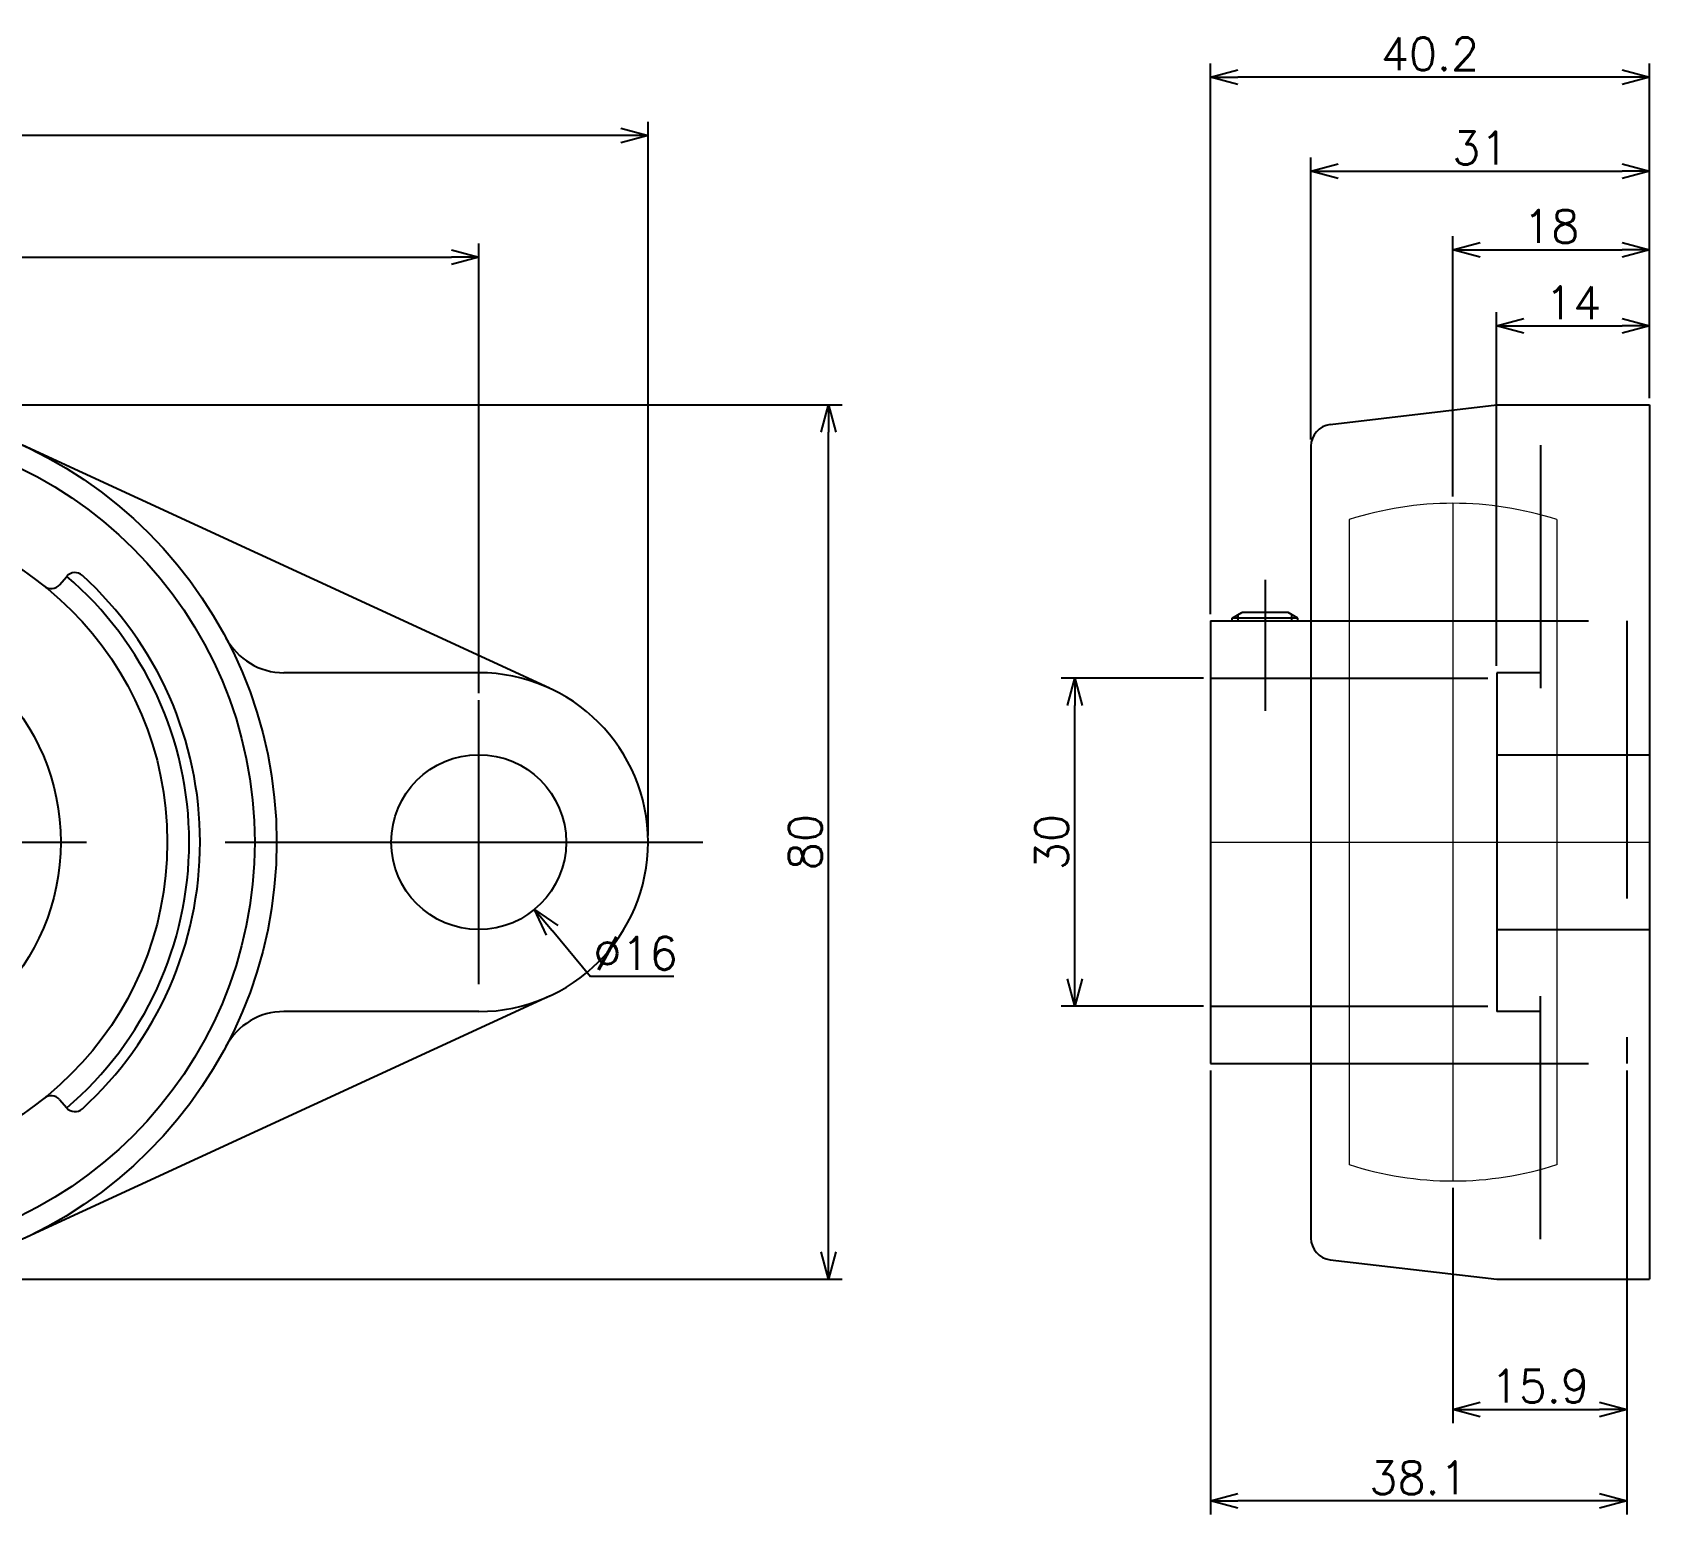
# Model space of a CAD drawing. Header units: millimetres. Extents: x -8731 to 85711, y -14522 to 31379.
# Drawn here: x -4034.6 to -3886.6, y -2023.5 to -1887.9 of the extents above; entities that cross this region are included whole.
import ezdxf

# ---------------------------------------------------------------- set-up
doc = ezdxf.new("R2010")
doc.units = ezdxf.units.MM
doc.header["$LTSCALE"] = 4
doc.header["$PDMODE"] = 99
doc.header["$PDSIZE"] = 1
doc.linetypes.add('CENTER2', pattern=[28.575, 19.05, -3.175, 3.175, -3.175])
doc.linetypes.add('HIDDEN', pattern=[9.525, 6.35, -3.175])
doc.layers.add('08_DIM', color=3, linetype='Continuous', lineweight=13)
doc.layers.add('10_DRAFT', color=8, linetype='Continuous', lineweight=0, plot=False)
doc.styles.add('KSS_TXT', font='txt.shx', dxfattribs={"bigfont": 'extfont2.shx'})
doc.dimstyles.new('KSS_DIM', dxfattribs={"dimscale": 3, "dimtxt": 3, "dimasz": 2.5, "dimexe": 1.25, "dimexo": 0.625, "dimtad": 1, "dimdsep": 46, "dimtxsty": 'KSS_TXT', "dimblk": 'OPEN30', "dimcen": 0, "dimazin": 2, "dimtfac": 0.75, "dimtmove": 0, "dimatfit": 3, "dimldrblk": 'OPEN30', "dimfxl": 1, "dimtolj": 1, "dimarcsym": 0})
doc.dimstyles.new('KSS_DIM$3', dxfattribs={"dimscale": 3, "dimtxt": 3, "dimasz": 2.5, "dimexe": 1.25, "dimexo": 0.625, "dimtad": 1, "dimtih": 1, "dimtoh": 1, "dimdsep": 46, "dimtxsty": 'KSS_TXT', "dimblk": 'OPEN30', "dimcen": 0, "dimazin": 2, "dimtfac": 0.75, "dimtofl": 0, "dimtmove": 0, "dimatfit": 3, "dimldrblk": 'OPEN30', "dimfxl": 1, "dimtolj": 1, "dimarcsym": 0})

# ---------------------------------------------------------------- blocks, each defined once
blk = doc.blocks.new('_Open30')
at = {"color": 0, "linetype": 'ByBlock', "lineweight": -2}
for p, q in [((-1, 0.268), (0, 0)), ((0, 0), (-1, -0.268)), ((0, 0), (-1, 0))]:
    blk.add_line(p, q, dxfattribs=at)
blk = doc.blocks.new('*D1017')
at = {"layer": '08_DIM', "color": 0, "lineweight": -2, "transparency": 16777216}
for p, q in [((-4110.73, -1948.39), (-4110.73, -1907.23)), ((-3993.73, -1948.39), (-3993.73, -1907.23)), ((-4108.23, -1908.48), (-3996.23, -1908.48))]:
    blk.add_line(p, q, dxfattribs=at)
at = {"layer": 'Defpoints', "color": 0, "transparency": 16777216}
for p in [(-3993.73, -1908.48), (-4110.73, -1949.01), (-3993.73, -1949.01)]:
    blk.add_point(p, dxfattribs=at)
at = {"layer": '08_DIM', "color": 0, "lineweight": -2, "transparency": 16777216, "xscale": 2.5, "yscale": 2.5, "zscale": 2.5, "rotation": 180}
blk.add_blockref('_Open30', (-4110.73, -1908.48), dxfattribs=at)
at = {"layer": '08_DIM', "color": 0, "lineweight": -2, "transparency": 16777216, "xscale": 2.5, "yscale": 2.5, "zscale": 2.5}
blk.add_blockref('_Open30', (-3993.73, -1908.48), dxfattribs=at)
at = {"layer": '08_DIM', "color": 0, "transparency": 16777216, "insert": (-4052.23, -1906.36), "char_height": 3, "attachment_point": 5, "style": 'KSS_TXT'}
blk.add_mtext('\\A1;117', dxfattribs=at)
blk = doc.blocks.new('*D1018')
at = {"layer": '08_DIM', "color": 0, "lineweight": -2, "transparency": 16777216}
for p, q in [((-4126.23, -1961.39), (-4126.23, -1896.12)), ((-3978.23, -1961.39), (-3978.23, -1896.12)), ((-3980.73, -1897.37), (-4123.73, -1897.37))]:
    blk.add_line(p, q, dxfattribs=at)
at = {"layer": 'Defpoints', "color": 0, "transparency": 16777216}
for p in [(-4126.23, -1897.37), (-4126.23, -1962.01), (-3978.23, -1962.01)]:
    blk.add_point(p, dxfattribs=at)
at = {"layer": '08_DIM', "color": 0, "lineweight": -2, "transparency": 16777216, "xscale": 2.5, "yscale": 2.5, "zscale": 2.5, "rotation": 180}
blk.add_blockref('_Open30', (-4126.23, -1897.37), dxfattribs=at)
at = {"layer": '08_DIM', "color": 0, "lineweight": -2, "transparency": 16777216, "xscale": 2.5, "yscale": 2.5, "zscale": 2.5}
blk.add_blockref('_Open30', (-3978.23, -1897.37), dxfattribs=at)
at = {"layer": '08_DIM', "color": 0, "transparency": 16777216, "insert": (-4052.23, -1895.25), "char_height": 3, "attachment_point": 5, "style": 'KSS_TXT'}
blk.add_mtext('\\A1;148', dxfattribs=at)
blk = doc.blocks.new('*D1020')
at = {"layer": '08_DIM', "color": 0, "lineweight": -2, "transparency": 16777216}
for p, q in [((-3900.56, -1945.89), (-3900.56, -1913.53)), ((-3886.56, -1921.39), (-3886.56, -1913.53)), ((-3898.06, -1914.78), (-3889.06, -1914.78))]:
    blk.add_line(p, q, dxfattribs=at)
at = {"layer": 'Defpoints', "color": 0, "transparency": 16777216}
for p in [(-3886.56, -1914.78), (-3886.56, -1922.01), (-3900.56, -1946.51)]:
    blk.add_point(p, dxfattribs=at)
at = {"layer": '08_DIM', "color": 0, "lineweight": -2, "transparency": 16777216, "xscale": 2.5, "yscale": 2.5, "zscale": 2.5, "rotation": 180}
blk.add_blockref('_Open30', (-3900.56, -1914.78), dxfattribs=at)
at = {"layer": '08_DIM', "color": 0, "lineweight": -2, "transparency": 16777216, "xscale": 2.5, "yscale": 2.5, "zscale": 2.5}
blk.add_blockref('_Open30', (-3886.56, -1914.78), dxfattribs=at)
at = {"layer": '08_DIM', "color": 0, "transparency": 16777216, "insert": (-3893.56, -1912.66), "char_height": 3, "attachment_point": 5, "style": 'KSS_TXT'}
blk.add_mtext('\\A1;14', dxfattribs=at)
blk = doc.blocks.new('*D1021')
at = {"layer": '08_DIM', "color": 0, "lineweight": -2, "transparency": 16777216}
for p, q in [((-3917.56, -1925.16), (-3917.56, -1899.38)), ((-3886.56, -1921.39), (-3886.56, -1899.38)), ((-3915.06, -1900.63), (-3889.06, -1900.63))]:
    blk.add_line(p, q, dxfattribs=at)
at = {"layer": 'Defpoints', "color": 0, "transparency": 16777216}
for p in [(-3886.56, -1900.63), (-3886.56, -1922.01), (-3917.56, -1925.79)]:
    blk.add_point(p, dxfattribs=at)
at = {"layer": '08_DIM', "color": 0, "lineweight": -2, "transparency": 16777216, "xscale": 2.5, "yscale": 2.5, "zscale": 2.5, "rotation": 180}
blk.add_blockref('_Open30', (-3917.56, -1900.63), dxfattribs=at)
at = {"layer": '08_DIM', "color": 0, "lineweight": -2, "transparency": 16777216, "xscale": 2.5, "yscale": 2.5, "zscale": 2.5}
blk.add_blockref('_Open30', (-3886.56, -1900.63), dxfattribs=at)
at = {"layer": '08_DIM', "color": 0, "transparency": 16777216, "insert": (-3902.06, -1898.5), "char_height": 3, "attachment_point": 5, "style": 'KSS_TXT'}
blk.add_mtext('\\A1;31', dxfattribs=at)
blk = doc.blocks.new('*D1022')
at = {"layer": '08_DIM', "color": 0, "lineweight": -2, "transparency": 16777216}
for p, q in [((-3926.76, -1941.14), (-3926.76, -1890.76)), ((-3886.56, -1921.39), (-3886.56, -1890.76)), ((-3889.06, -1892.01), (-3924.26, -1892.01))]:
    blk.add_line(p, q, dxfattribs=at)
at = {"layer": 'Defpoints', "color": 0, "transparency": 16777216}
for p in [(-3926.76, -1892.01), (-3886.56, -1922.01), (-3926.76, -1941.76)]:
    blk.add_point(p, dxfattribs=at)
at = {"layer": '08_DIM', "color": 0, "lineweight": -2, "transparency": 16777216, "xscale": 2.5, "yscale": 2.5, "zscale": 2.5, "rotation": 180}
blk.add_blockref('_Open30', (-3926.76, -1892.01), dxfattribs=at)
at = {"layer": '08_DIM', "color": 0, "lineweight": -2, "transparency": 16777216, "xscale": 2.5, "yscale": 2.5, "zscale": 2.5}
blk.add_blockref('_Open30', (-3886.56, -1892.01), dxfattribs=at)
at = {"layer": '08_DIM', "color": 0, "transparency": 16777216, "insert": (-3906.66, -1889.89), "char_height": 3, "attachment_point": 5, "style": 'KSS_TXT'}
blk.add_mtext('\\A1;40.2', dxfattribs=at)
blk = doc.blocks.new('*D1023')
at = {"layer": '08_DIM', "color": 0, "lineweight": -2, "transparency": 16777216}
for p, q in [((-3888.66, -1982.89), (-3888.66, -2015.17)), ((-3904.56, -1993.64), (-3904.56, -2015.17)), ((-3902.06, -2013.92), (-3891.16, -2013.92))]:
    blk.add_line(p, q, dxfattribs=at)
at = {"layer": 'Defpoints', "color": 0, "transparency": 16777216}
for p in [(-3888.66, -1982.26), (-3904.56, -1993.01), (-3888.66, -2013.92)]:
    blk.add_point(p, dxfattribs=at)
at = {"layer": '08_DIM', "color": 0, "lineweight": -2, "transparency": 16777216, "xscale": 2.5, "yscale": 2.5, "zscale": 2.5, "rotation": 180}
blk.add_blockref('_Open30', (-3904.56, -2013.92), dxfattribs=at)
at = {"layer": '08_DIM', "color": 0, "lineweight": -2, "transparency": 16777216, "xscale": 2.5, "yscale": 2.5, "zscale": 2.5}
blk.add_blockref('_Open30', (-3888.66, -2013.92), dxfattribs=at)
at = {"layer": '08_DIM', "color": 0, "transparency": 16777216, "insert": (-3896.61, -2011.79), "char_height": 3, "attachment_point": 5, "style": 'KSS_TXT'}
blk.add_mtext('\\A1;15.9', dxfattribs=at)
blk = doc.blocks.new('*D1024')
at = {"layer": '08_DIM', "color": 0, "lineweight": -2, "transparency": 16777216}
for p, q in [((-3926.76, -1982.89), (-3926.76, -2023.54)), ((-3888.66, -1982.89), (-3888.66, -2023.54)), ((-3891.16, -2022.29), (-3924.26, -2022.29))]:
    blk.add_line(p, q, dxfattribs=at)
at = {"layer": 'Defpoints', "color": 0, "transparency": 16777216}
for p in [(-3926.76, -1982.26), (-3888.66, -1982.26), (-3926.76, -2022.29)]:
    blk.add_point(p, dxfattribs=at)
at = {"layer": '08_DIM', "color": 0, "lineweight": -2, "transparency": 16777216, "xscale": 2.5, "yscale": 2.5, "zscale": 2.5, "rotation": 180}
blk.add_blockref('_Open30', (-3926.76, -2022.29), dxfattribs=at)
at = {"layer": '08_DIM', "color": 0, "lineweight": -2, "transparency": 16777216, "xscale": 2.5, "yscale": 2.5, "zscale": 2.5}
blk.add_blockref('_Open30', (-3888.66, -2022.29), dxfattribs=at)
at = {"layer": '08_DIM', "color": 0, "transparency": 16777216, "insert": (-3907.71, -2020.17), "char_height": 3, "attachment_point": 5, "style": 'KSS_TXT'}
blk.add_mtext('\\A1;38.1', dxfattribs=at)
blk = doc.blocks.new('*D1025')
at = {"layer": '08_DIM', "color": 0, "lineweight": -2, "transparency": 16777216}
for p, q in [((-3904.56, -1930.39), (-3904.56, -1906.56)), ((-3902.06, -1907.81), (-3889.06, -1907.81)), ((-3886.56, -1921.39), (-3886.56, -1906.56))]:
    blk.add_line(p, q, dxfattribs=at)
at = {"layer": 'Defpoints', "color": 0, "transparency": 16777216}
for p in [(-3886.56, -1907.81), (-3886.56, -1922.01), (-3904.56, -1931.01)]:
    blk.add_point(p, dxfattribs=at)
at = {"layer": '08_DIM', "color": 0, "lineweight": -2, "transparency": 16777216, "xscale": 2.5, "yscale": 2.5, "zscale": 2.5, "rotation": 180}
blk.add_blockref('_Open30', (-3904.56, -1907.81), dxfattribs=at)
at = {"layer": '08_DIM', "color": 0, "lineweight": -2, "transparency": 16777216, "xscale": 2.5, "yscale": 2.5, "zscale": 2.5}
blk.add_blockref('_Open30', (-3886.56, -1907.81), dxfattribs=at)
at = {"layer": '08_DIM', "color": 0, "transparency": 16777216, "insert": (-3895.56, -1905.68), "char_height": 3, "attachment_point": 5, "style": 'KSS_TXT'}
blk.add_mtext('\\A1;18', dxfattribs=at)
blk = doc.blocks.new('*D1032')
at = {"layer": '08_DIM', "color": 0, "lineweight": -2, "transparency": 16777216}
for p, q in [((-3927.38, -1947.01), (-3940.41, -1947.01)), ((-3939.16, -1974.51), (-3939.16, -1949.51)), ((-3927.38, -1977.01), (-3940.41, -1977.01))]:
    blk.add_line(p, q, dxfattribs=at)
at = {"layer": 'Defpoints', "color": 0, "transparency": 16777216}
for p in [(-3939.16, -1947.01), (-3926.76, -1947.01), (-3926.76, -1977.01)]:
    blk.add_point(p, dxfattribs=at)
at = {"layer": '08_DIM', "color": 0, "lineweight": -2, "transparency": 16777216, "xscale": 2.5, "yscale": 2.5, "zscale": 2.5}
for p, rotation in [((-3939.16, -1947.01), 90), ((-3939.16, -1977.01), 270)]:
    blk.add_blockref('_Open30', p, dxfattribs=dict(at, rotation=rotation))
at = {"layer": '08_DIM', "color": 0, "transparency": 16777216, "insert": (-3941.29, -1962.01), "char_height": 3, "attachment_point": 5, "rotation": 90, "style": 'KSS_TXT'}
blk.add_mtext('\\A1;30', dxfattribs=at)
blk = doc.blocks.new('*D1033')
at = {"layer": '08_DIM', "color": 0, "lineweight": -2, "transparency": 16777216}
for p in [(-3987.01, -1970.08), (-3975.87, -1974.31)]:
    blk.add_line(p, (-3983.49, -1974.31), dxfattribs=at)
at = {"layer": 'Defpoints', "color": 0, "transparency": 16777216}
for p in [(-3998.84, -1955.86), (-3988.61, -1968.16)]:
    blk.add_point(p, dxfattribs=at)
at = {"layer": '08_DIM', "color": 0, "lineweight": -2, "transparency": 16777216, "xscale": 2.5, "yscale": 2.5, "zscale": 2.5, "rotation": 129.7625315777205}
blk.add_blockref('_Open30', (-3988.61, -1968.16), dxfattribs=at)
at = {"layer": '08_DIM', "color": 0, "transparency": 16777216, "insert": (-3979.37, -1972.18), "char_height": 3, "attachment_point": 5, "style": 'KSS_TXT'}
blk.add_mtext('\\A1;%%C16', dxfattribs=at)
blk = doc.blocks.new('MUCAFL206a_1_1')
at = {"color": 0}
for p, q in [((64.99, 14.08), (16.75, 36.32)), ((20.14, 23.55), (20.79, 24.31)), ((58.5, 15.5), (40.67, 15.5)), ((64.99, -14.08), (16.75, -36.32)), ((58.5, -15.5), (40.67, -15.5)), ((20.14, -23.55), (20.79, -24.31))]:
    blk.add_line(p, q, dxfattribs=at)
at = {"color": 0, "linetype": 'CENTER2'}
for p, q in [((58.5, -13), (58.5, 13)), ((-79, 0), (79, 0))]:
    blk.add_line(p, q, dxfattribs=at)
at = {"color": 0}
for centre, radius in [((0, 0), 40), ((0, 0), 38), ((0, 0), 30), ((0, 0), 20.25), ((58.5, 0), 8)]:
    blk.add_circle(centre, radius, dxfattribs=at)
for centre, radius, start, end in [((21.55, 23.66), 1, 47.6676, 139.4584), ((0, 0), 32, 310.5416, 49.4584), ((0, 0), 33, 312.3324, 47.6676), ((19.38, 24.2), 1, 231.307, 319.4584), ((40.67, 21.5), 6, 207.8651, 270), ((58.5, 0), 15.5, 270, 90), ((40.67, -21.5), 6, 90, 152.1349), ((19.38, -24.2), 1, 40.5416, 128.693), ((21.55, -23.66), 1, 220.5416, 312.3324)]:
    blk.add_arc(centre, radius, start, end, dxfattribs=at)
blk = doc.blocks.new('MUCAFL206c_1_1')
at = {"color": 0}
for p, q in [((-29.23, 38.21), (-14, 40)), ((-14, 40), (0, 40)), ((0, 40), (0, -40)), ((-31, 36.22), (-31, -36.22)), ((-10, 36.32), (-10, 14.08)), ((-38.2, 20.5), (-37.33, 21)), ((-37.65, 20.25), (-37.65, 20.82)), ((-33.07, 21), (-37.33, 21)), ((-32.2, 20.5), (-33.07, 21)), ((-32.75, 20.25), (-32.75, 20.82)), ((-40.2, 20.25), (-31, 20.25)), ((-40.2, 20.25), (-40.2, -20.25)), ((-38.2, 20.25), (-38.2, 20.5)), ((-32.2, 20.5), (-38.2, 20.5)), ((-32.2, 20.25), (-32.2, 20.5)), ((-14, 15.5), (-14, -15.5)), ((-10, 15.5), (-14, 15.5)), ((-10, -36.32), (-10, -14.08)), ((-10, -15.5), (-14, -15.5)), ((-40.2, -20.25), (-31, -20.25)), ((-29.23, -38.21), (-14, -40)), ((-14, -40), (0, -40))]:
    blk.add_line(p, q, dxfattribs=at)
at = {"color": 0, "linetype": 'CENTER2'}
blk.add_line((-35.2, 24), (-35.2, 12), dxfattribs=at)
at = {"color": 0, "linetype": 'HIDDEN'}
for p, q in [((-31, 20.25), (-2.1, 20.25)), ((-2.1, 20.25), (-2.1, -20.25)), ((-40.2, 15), (-2.1, 15)), ((-14, 8), (0, 8)), ((-14, -8), (0, -8)), ((-40.2, -15), (-2.1, -15)), ((-31, -20.25), (-2.1, -20.25))]:
    blk.add_line(p, q, dxfattribs=at)
at = {"color": 0}
for centre, start, end in [((-29, 36.22), 96.7098, 180), ((-29, -36.22), 180, 263.2902)]:
    blk.add_arc(centre, 2, start, end, dxfattribs=at)
at = {"layer": '10_DRAFT'}
for p, q in [((-18, 31), (-18, -31)), ((-27.5, 29.51), (-27.5, -29.51)), ((-8.5, 29.51), (-8.5, -29.51)), ((-40.2, 0), (0, 0))]:
    blk.add_line(p, q, dxfattribs=at)
for start, end in [(72.1545, 107.8455), (252.1545, 287.8455)]:
    blk.add_arc((-18, 0), 31, start, end, dxfattribs=at)
blk = doc.blocks.new('*D1034')
at = {"layer": '08_DIM', "color": 0, "lineweight": -2, "transparency": 16777216}
for p, q in [((-4051.6, -1922.01), (-3960.45, -1922.01)), ((-3961.7, -1999.51), (-3961.7, -1924.51)), ((-4051.6, -2002.01), (-3960.45, -2002.01))]:
    blk.add_line(p, q, dxfattribs=at)
at = {"layer": 'Defpoints', "color": 0, "transparency": 16777216}
for p in [(-4052.23, -1922.01), (-3961.7, -1922.01), (-4052.23, -2002.01)]:
    blk.add_point(p, dxfattribs=at)
at = {"layer": '08_DIM', "color": 0, "lineweight": -2, "transparency": 16777216, "xscale": 2.5, "yscale": 2.5, "zscale": 2.5}
for p, rotation in [((-3961.7, -1922.01), 90), ((-3961.7, -2002.01), 270)]:
    blk.add_blockref('_Open30', p, dxfattribs=dict(at, rotation=rotation))
at = {"layer": '08_DIM', "color": 0, "transparency": 16777216, "insert": (-3963.83, -1962.01), "char_height": 3, "attachment_point": 5, "rotation": 90, "style": 'KSS_TXT'}
blk.add_mtext('\\A1;80', dxfattribs=at)

msp = doc.modelspace()

# ---------------------------------------------------------------- block references
at = {"color": 4}
for name, p in [('MUCAFL206a_1_1', (-4052.22584, -1962.01073)), ('MUCAFL206c_1_1', (-3886.55667, -1962.01073))]:
    msp.add_blockref(name, p, dxfattribs=at)

# ---------------------------------------------------------------- dimensions: what is measured, and where the dimension line sits
at = {"layer": '08_DIM'}
for base, p1, p2, picture, middle in [((-3926.75667, -1892.01492), (-3886.55667, -1922.01073), (-3926.75667, -1941.76073), '*D1022', (-3906.65667, -1889.88992)), ((-4126.22584, -1897.37212), (-3978.22584, -1962.01073), (-4126.22584, -1962.01073), '*D1018', (-4052.22584, -1895.24712)), ((-3886.55667, -1900.62839), (-3917.55667, -1925.78923), (-3886.55667, -1922.01073), '*D1021', (-3902.05667, -1898.50339)), ((-3993.72584, -1908.48227), (-4110.72584, -1949.01073), (-3993.72584, -1949.01073), '*D1017', (-4052.22584, -1906.35727)), ((-3886.55667, -1907.80964), (-3904.55667, -1931.01073), (-3886.55667, -1922.01073), '*D1025', (-3895.55667, -1905.68464)), ((-3886.55667, -1914.78494), (-3900.55667, -1946.51073), (-3886.55667, -1922.01073), '*D1020', (-3893.55667, -1912.65994)), ((-3926.75667, -2022.2914), (-3888.65667, -1982.26073), (-3926.75667, -1982.26073), '*D1024', (-3907.70667, -2020.1664)), ((-3888.65667, -2013.92205), (-3904.55667, -1993.01073), (-3888.65667, -1982.26073), '*D1023', (-3896.60667, -2011.79497))]:
    dim = msp.add_linear_dim(base=base, p1=p1, p2=p2, dimstyle='KSS_DIM', override={"dimscale": 1}, dxfattribs=at)
    dim.commit()
    dim.dimension.update_dxf_attribs({"geometry": picture, "text_midpoint": middle})
for base, p1, p2, picture, middle in [((-3961.70102, -1922.01073), (-4052.22584, -2002.01073), (-4052.22584, -1922.01073), '*D1034', (-3963.82602, -1962.01073)), ((-3939.16056, -1947.01073), (-3926.75667, -1977.01073), (-3926.75667, -1947.01073), '*D1032', (-3941.28556, -1962.01073))]:
    dim = msp.add_linear_dim(base=base, p1=p1, p2=p2, angle=90, dimstyle='KSS_DIM', override={"dimscale": 1}, dxfattribs=at)
    dim.commit()
    dim.dimension.update_dxf_attribs({"geometry": picture, "text_midpoint": middle})
dim = msp.add_diameter_dim_2p(p1=(-3998.8427, -1955.86111), p2=(-3988.60898, -1968.16034), dimstyle='KSS_DIM$3', override={"dimscale": 1, "dimpost": '%%C<>'}, dxfattribs=at)
dim.commit()
dim.dimension.update_dxf_attribs({"geometry": '*D1033', "text_midpoint": (-3979.36713, -1972.18496)})

doc.saveas('drawing.dxf')
